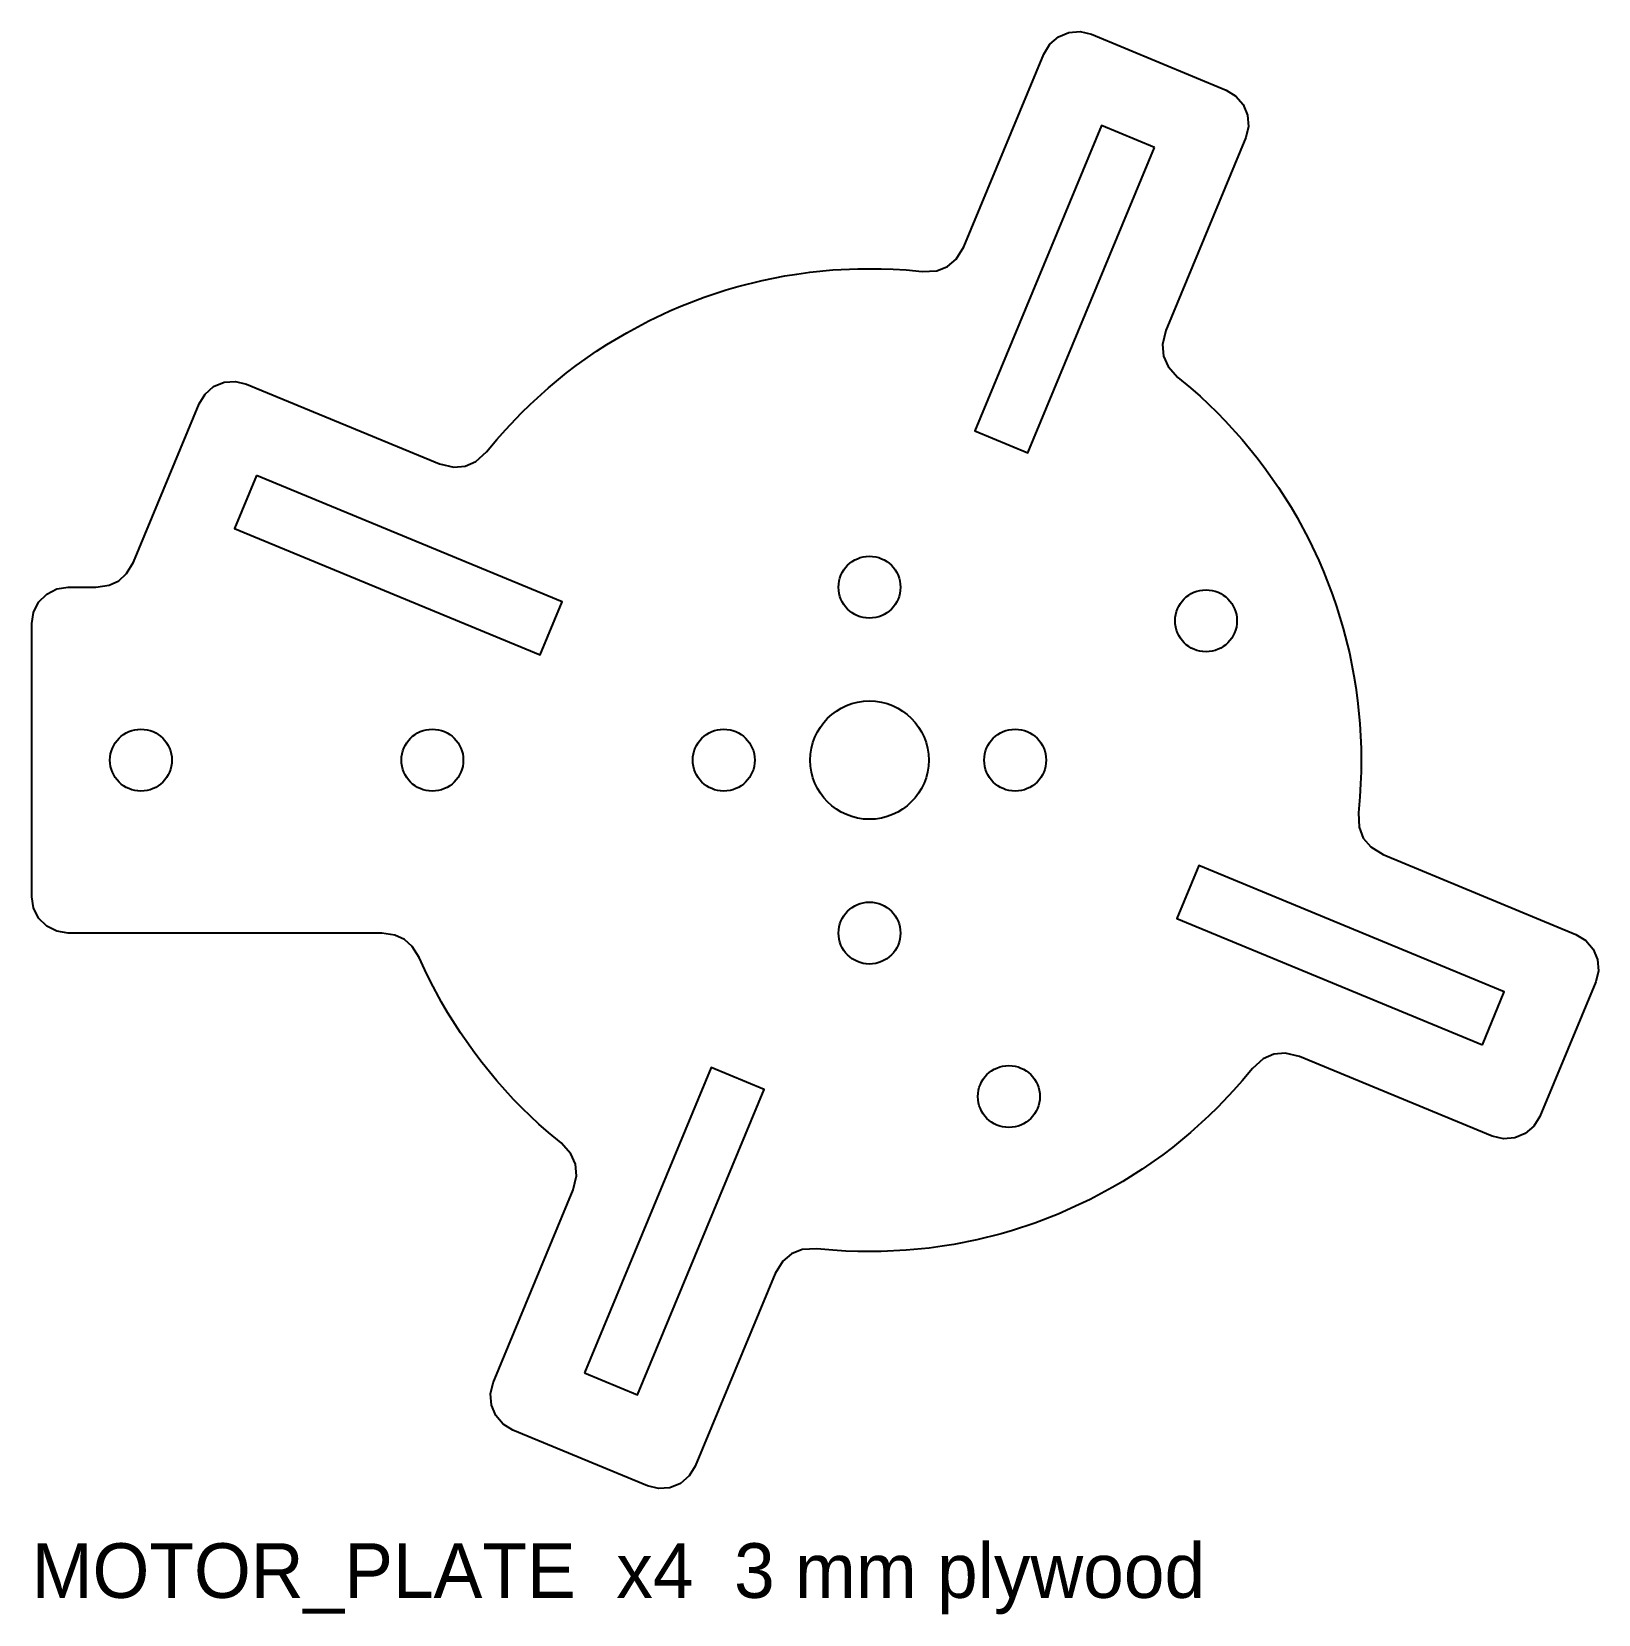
# Model space of a CAD drawing. Header units: millimetres. Extents: x -46 to 40, y -46.9 to 40.
import ezdxf

# ---------------------------------------------------------------- set-up
doc = ezdxf.new("R2010")
doc.units = ezdxf.units.MM
for name, color, linetype in [('CUT_INNER', 5, 'Continuous'), ('CUT_OUTER', 1, 'Continuous'), ('NOTES', 7, 'Continuous')]:
    doc.layers.add(name, color=color, linetype=linetype)

msp = doc.modelspace()

# ---------------------------------------------------------------- linework, layer by layer
at = {"layer": 'CUT_INNER'}
for points in [[(15.643, 33.65), (12.733, 34.856), (5.787, 18.087), (8.697, 16.882)], [(-33.65, 15.643), (-34.856, 12.733), (-18.087, 5.787), (-16.882, 8.697)], [(33.65, -15.643), (34.856, -12.733), (18.087, -5.787), (16.882, -8.697)], [(-15.643, -33.65), (-12.733, -34.856), (-5.787, -18.087), (-8.697, -16.882)]]:
    msp.add_lwpolyline(points, close=True, dxfattribs=at)
for centre, radius in [((0, 9.5), 1.7), ((18.478, 7.654), 1.7), ((0, 0), 3.25), ((-40, 0), 1.7), ((-24, 0), 1.7), ((-8, 0), 1.7), ((8, 0), 1.7), ((0, -9.5), 1.7), ((7.654, -18.478), 1.7)]:
    msp.add_circle(centre, radius, dxfattribs=at)
at = {"layer": 'CUT_OUTER'}
msp.add_lwpolyline([(-44, -9.5), (-44.618, -9.402), (-45.176, -9.118), (-45.618, -8.676), (-45.902, -8.118), (-46, -7.5), (-46, 7.5), (-45.902, 8.118), (-45.618, 8.676), (-45.176, 9.118), (-44.618, 9.402), (-44, 9.5), (-42.468, 9.5), (-41.746, 9.607), (-41.222, 9.855), (-40.792, 10.245), (-40.416, 10.871), (-36.81, 19.577), (-36.483, 20.11), (-36.008, 20.517), (-35.429, 20.756), (-34.806, 20.805), (-34.197, 20.659), (-23.604, 16.271), (-22.829, 16.089), (-22.198, 16.146), (-21.618, 16.4), (-21.027, 16.934), (-20.46, 17.617), (-19.989, 18.15), (-19.109, 19.074), (-18.635, 19.538), (-17.617, 20.46), (-16.63, 21.27), (-16.103, 21.672), (-14.98, 22.463), (-14.424, 22.824), (-13.329, 23.48), (-12.117, 24.128), (-10.964, 24.673), (-10.355, 24.935), (-9.073, 25.43), (-7.861, 25.83), (-7.225, 26.015), (-5.892, 26.349), (-4.64, 26.598), (-3.986, 26.704), (-3.281, 26.8), (-2.011, 26.925), (-0.638, 26.992), (0.638, 26.992), (1.3, 26.968), (2.011, 26.925), (2.895, 26.842), (3.69, 26.883), (4.28, 27.113), (4.766, 27.519), (5.185, 28.196), (9.573, 38.789), (9.9, 39.323), (10.375, 39.729), (10.954, 39.969), (11.577, 40.018), (12.186, 39.872), (19.577, 36.81), (20.11, 36.483), (20.517, 36.008), (20.756, 35.429), (20.805, 34.806), (20.659, 34.197), (16.271, 23.604), (16.089, 22.829), (16.146, 22.198), (16.4, 21.618), (16.934, 21.027), (17.617, 20.46), (18.15, 19.989), (19.074, 19.109), (19.538, 18.635), (20.46, 17.617), (21.27, 16.63), (21.672, 16.103), (22.463, 14.98), (23.146, 13.902), (23.48, 13.329), (24.128, 12.117), (24.673, 10.964), (24.935, 10.355), (25.43, 9.073), (25.645, 8.446), (26.015, 7.225), (26.349, 5.892), (26.598, 4.64), (26.704, 3.986), (26.8, 3.281), (26.925, 2.011), (26.992, 0.638), (26.992, -0.638), (26.968, -1.3), (26.925, -2.011), (26.842, -2.895), (26.883, -3.69), (27.113, -4.28), (27.519, -4.766), (28.196, -5.185), (38.789, -9.573), (39.323, -9.9), (39.729, -10.375), (39.969, -10.954), (40.018, -11.577), (39.872, -12.186), (36.81, -19.577), (36.483, -20.11), (36.008, -20.517), (35.429, -20.756), (34.806, -20.805), (34.197, -20.659), (23.604, -16.271), (22.829, -16.089), (22.198, -16.146), (21.618, -16.4), (21.027, -16.934), (20.46, -17.617), (19.989, -18.15), (19.109, -19.074), (18.635, -19.538), (17.617, -20.46), (16.63, -21.27), (16.103, -21.672), (14.98, -22.463), (13.902, -23.146), (13.329, -23.48), (12.117, -24.128), (11.522, -24.418), (10.355, -24.935), (9.073, -25.43), (7.861, -25.83), (7.225, -26.015), (5.892, -26.349), (4.64, -26.598), (3.986, -26.704), (3.281, -26.8), (2.011, -26.925), (0.638, -26.992), (-0.638, -26.992), (-1.3, -26.968), (-2.011, -26.925), (-2.895, -26.842), (-3.69, -26.883), (-4.28, -27.113), (-4.766, -27.519), (-5.185, -28.196), (-9.573, -38.789), (-9.9, -39.323), (-10.375, -39.729), (-10.954, -39.969), (-11.577, -40.018), (-12.186, -39.872), (-19.577, -36.81), (-20.11, -36.483), (-20.517, -36.008), (-20.756, -35.429), (-20.805, -34.806), (-20.659, -34.197), (-16.271, -23.604), (-16.089, -22.829), (-16.146, -22.198), (-16.4, -21.618), (-16.934, -21.027), (-17.617, -20.46), (-18.15, -19.989), (-19.074, -19.109), (-19.538, -18.635), (-20.46, -17.617), (-21.27, -16.63), (-21.672, -16.103), (-22.463, -14.98), (-23.171, -13.86), (-23.504, -13.287), (-24.106, -12.161), (-24.418, -11.522), (-24.725, -10.846), (-25.102, -10.231), (-25.531, -9.848), (-26.052, -9.605), (-26.766, -9.5)], close=True, dxfattribs=at)

# ---------------------------------------------------------------- texts
at = {"layer": 'NOTES'}
msp.add_text('MOTOR_PLATE  x4  3 mm plywood', height=3, dxfattribs=at).set_placement((-46, -46.018))

doc.saveas('drawing.dxf')
